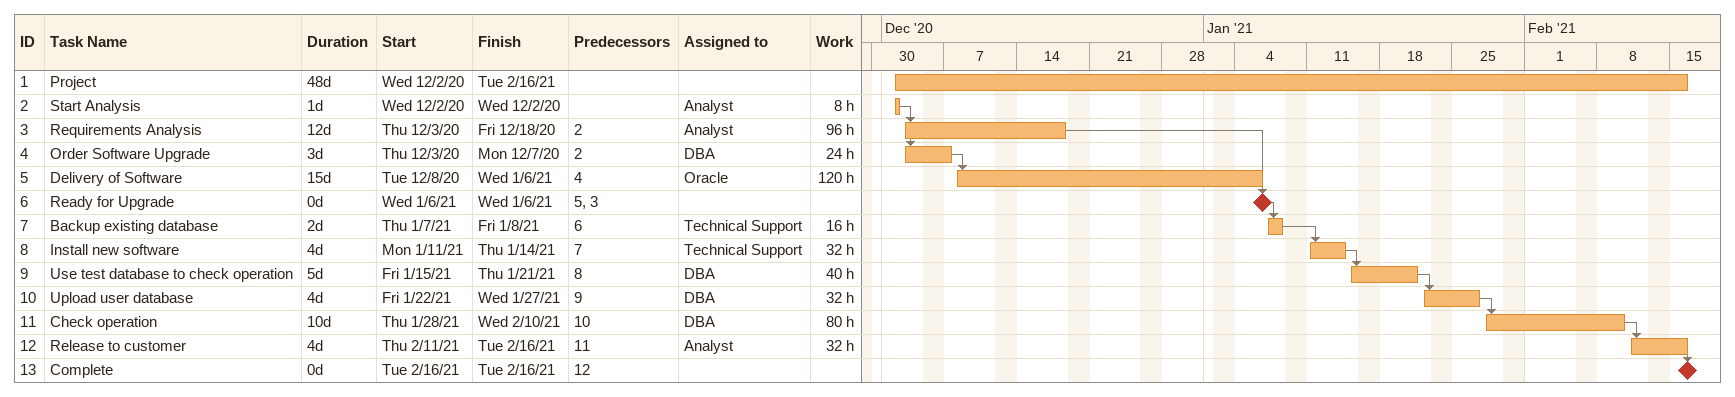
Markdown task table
| ID | Task | Duration | Start | Finish | Predecessors | Resources | Work (h) |
|---|---|---|---|---|---|---|---|
| 1 | Project | 48d | 2020-12-02 | 2021-02-16 |  |  |  |
| 2 | Start Analysis | 1d | 2020-12-02 | 2020-12-02 |  | Analyst | 8 |
| 3 | Requirements Analysis | 12d | 2020-12-03 | 2020-12-18 | 2 | Analyst | 96 |
| 4 | Order Software Upgrade | 3d | 2020-12-03 | 2020-12-07 | 2 | DBA | 24 |
| 5 | Delivery of Software | 15d | 2020-12-08 | 2021-01-06 | 4 | Oracle | 120 |
| 6 | Ready for Upgrade | 0d | 2021-01-06 | 2021-01-06 | 5, 3 |  |  |
| 7 | Backup existing database | 2d | 2021-01-07 | 2021-01-08 | 6 | Technical Support | 16 |
| 8 | Install new software | 4d | 2021-01-11 | 2021-01-14 | 7 | Technical Support | 32 |
| 9 | Use test database to check operation | 5d | 2021-01-15 | 2021-01-21 | 8 | DBA | 40 |
| 10 | Upload user database | 4d | 2021-01-22 | 2021-01-27 | 9 | DBA | 32 |
| 11 | Check operation | 10d | 2021-01-28 | 2021-02-10 | 10 | DBA | 80 |
| 12 | Release to customer | 4d | 2021-02-11 | 2021-02-16 | 11 | Analyst | 32 |
| 13 | Complete | 0d | 2021-02-16 | 2021-02-16 | 12 |  |  |
